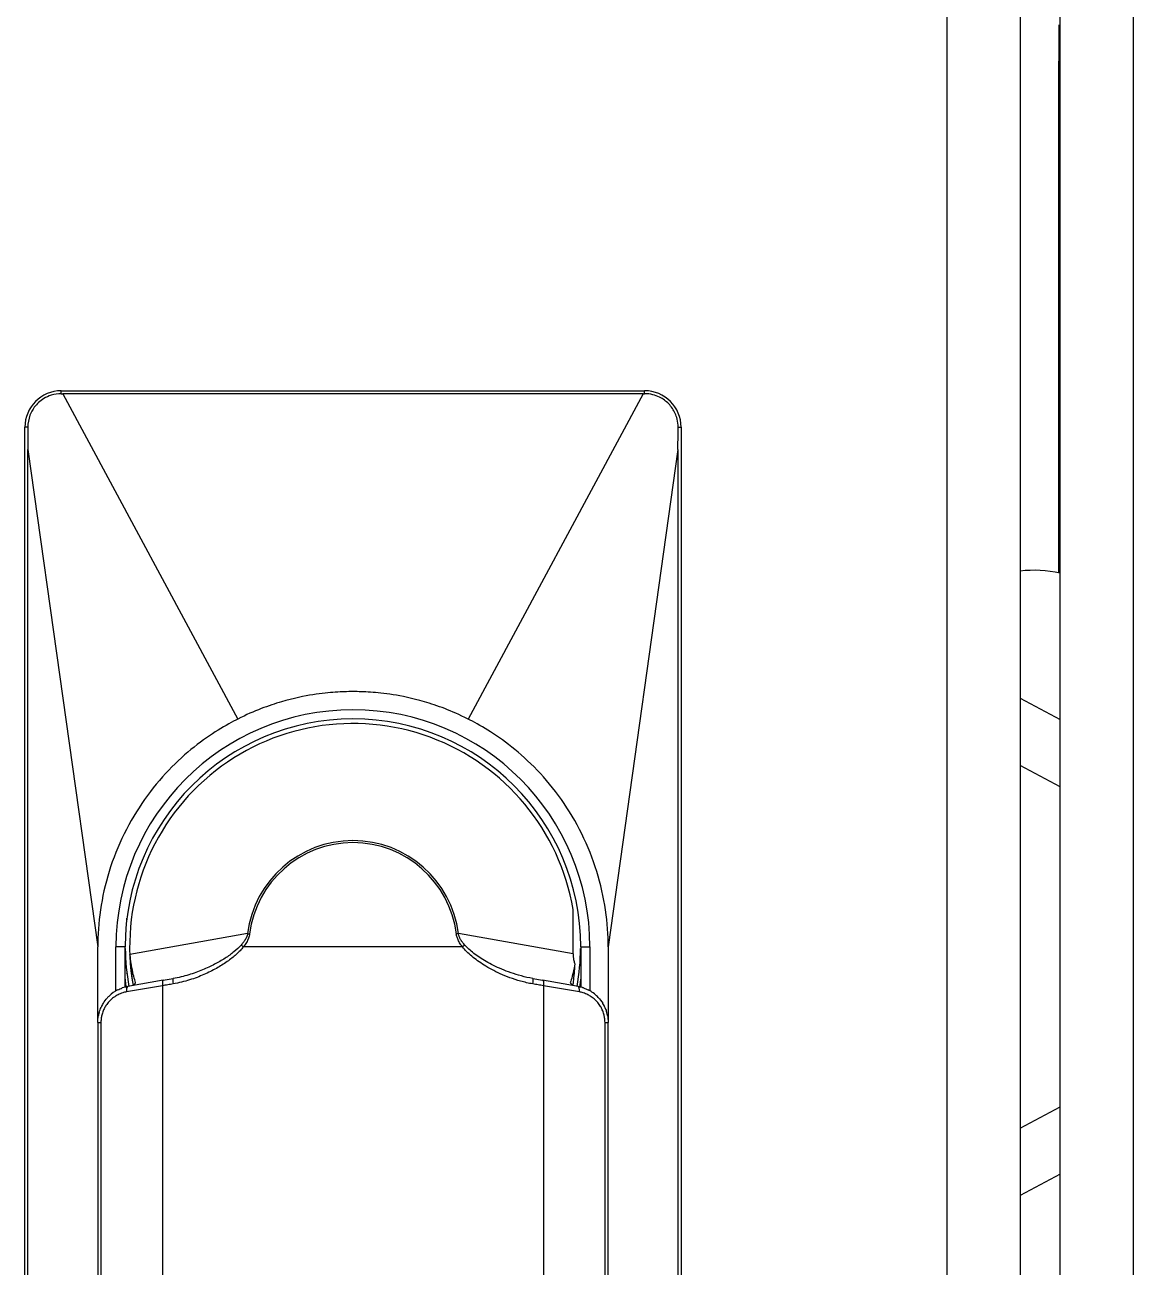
# Model space of a CAD drawing. Header units: millimetres. Extents: x 176 to 2516, y 143 to 1610.
# Drawn here: x 2164.2 to 2225, y 656.2 to 724.3 of the extents above; entities that cross this region are included whole.
import ezdxf

# ---------------------------------------------------------------- set-up
doc = ezdxf.new("R2010")
doc.units = ezdxf.units.MM
doc.layers.add('Widoczne (ISO)', color=7, linetype='Continuous', lineweight=25)

msp = doc.modelspace()

# ---------------------------------------------------------------- linework, layer by layer
at = {"layer": 'Widoczne (ISO)'}
for p, q in [((2220.984, 335.93), (2220.984, 912.73)), ((2224.984, 910.33), (2224.984, 338.33)), ((2218.784, 909.159), (2218.784, 339.359)), ((2214.784, 341.759), (2214.784, 906.759)), ((2220.902, 724.33), (2220.902, 722.33)), ((2220.902, 694.265), (2220.902, 722.33)), ((2220.902, 722.33), (2220.984, 722.33)), ((2166.184, 704.259), (2198.184, 704.259)), ((2166.184, 704.099), (2166.184, 704.259)), ((2166.271, 704.099), (2175.873, 686.255)), ((2198.098, 704.099), (2188.496, 686.255)), ((2198.184, 704.099), (2198.184, 704.259)), ((2164.184, 543.259), (2164.184, 702.259)), ((2164.348, 702.259), (2164.184, 702.259)), ((2200.021, 702.259), (2200.184, 702.259)), ((2200.184, 702.259), (2200.184, 543.259)), ((2164.355, 544.005), (2164.355, 701.043)), ((2164.355, 701.043), (2168.184, 673.759)), ((2200.014, 701.043), (2196.184, 673.759)), ((2200.014, 701.043), (2200.014, 544.005)), ((2218.784, 687.396), (2220.984, 686.234)), ((2220.984, 682.538), (2218.784, 683.701)), ((2169.784, 675.24), (2169.784, 675.337)), ((2194.262, 673.375), (2194.262, 675.809)), ((2176.402, 674.485), (2169.947, 673.347)), ((2187.967, 674.485), (2187.855, 674.471)), ((2194.262, 673.375), (2187.967, 674.485)), ((2168.184, 669.612), (2168.184, 673.759)), ((2169.184, 671.344), (2169.184, 673.759)), ((2169.684, 673.759), (2169.184, 673.759)), ((2169.684, 671.548), (2169.684, 673.759)), ((2188.192, 673.759), (2176.177, 673.759)), ((2194.684, 673.759), (2194.684, 671.548)), ((2194.684, 673.759), (2195.184, 673.759)), ((2195.184, 673.759), (2195.184, 671.344)), ((2196.184, 673.759), (2196.184, 669.612)), ((2169.784, 672.303), (2169.784, 672.307)), ((2171.779, 671.924), (2169.837, 671.581)), ((2171.779, 671.924), (2172.318, 672.019)), ((2192.051, 672.019), (2192.59, 671.924)), ((2194.532, 671.581), (2192.59, 671.924)), ((2171.738, 671.628), (2169.762, 671.286)), ((2170.124, 671.646), (2170.124, 671.632)), ((2171.738, 671.628), (2171.738, 595.238)), ((2192.631, 671.628), (2192.631, 595.238)), ((2194.606, 671.286), (2192.631, 671.628)), ((2194.244, 671.632), (2194.244, 671.646)), ((2194.262, 671.709), (2194.262, 671.742)), ((2168.184, 669.612), (2168.184, 560.759)), ((2168.184, 669.612), (2168.358, 669.612)), ((2168.358, 669.612), (2168.358, 560.759)), ((2196.011, 560.759), (2196.011, 669.612)), ((2196.184, 560.759), (2196.184, 669.612)), ((2218.784, 663.817), (2220.984, 664.979)), ((2220.984, 661.283), (2218.784, 660.121))]:
    msp.add_line(p, q, dxfattribs=at)
for centre, radius, start, end in [((2166.184, 702.259), 2, 90, 180), ((2198.184, 702.259), 2, 0, 90), ((2182.184, 673.759), 13, 0, 180), ((2182.184, 673.759), 12.5, 0, 180), ((2182.184, 673.759), 12.25, 9.6336, 190), ((2182.184, 673.759), 5.828, 7.15839, 172.84358), ((2182.184, 673.759), 5.716, 7.15838, 172.84162), ((2182.184, 673.759), 12.245, 181.9282, 189.95741), ((2182.184, 673.759), 12.245, 350.04259, 350.51908), ((2182.184, 673.759), 12.25, 350, 350.3664)]:
    msp.add_arc(centre, radius, start, end, dxfattribs=at)
for centre, major_axis, ratio, start_param, end_param in [((2162.566, 704.232), (-5.397, 0.092), 0.01786, 2.305757, 2.327472), ((2201.769, 704.23), (-5.361, -0.091), 0.017853, 0.816355, 0.83817), ((2219.99, 689.03), (5.657, -2.001), 0.883026, 1.704942, 2.078412), ((2176.544, 674.467), (-0.298, 0.037), 0.00001, 1.074077, 1.469177), ((2176.209, 673.759), (-0.236, 0.186), 0.066143, 0.916335, 1.486299), ((2188.16, 673.759), (0.236, 0.185), 0.06612, 4.796265, 5.366333), ((2172.37, 671.724), (-0.052, 0.295), 0.172458, 0, 1.540397), ((2191.999, 671.724), (0.052, 0.295), 0.172459, 4.742811, 6.283182), ((2169.78, 671.593), (-0.0954, -0.0211), 0.186569, 6.241912, 7.521369), ((2169.889, 671.286), (-0.052, 0.295), 0.417323, 6.283175, 7.780377), ((2170.1, 673.422), (0.071, 1.803), 0.282493, 3.328814, 3.60072), ((2194.26, 673.246), (-0.081, 1.628), 0.29484, 2.655154, 2.942153), ((2194.48, 671.286), (0.052, 0.295), 0.417323, 4.785842, 6.283185), ((2194.589, 671.593), (0.0954, -0.0212), 0.18683, 5.045014, 6.324597), ((2195.884, 669.612), (0.3, 0), 0.00001, 5.149008, 6.283165), ((2195.884, 669.612), (0.3, 0), 0.00001, 6.28315, 6.28321)]:
    msp.add_ellipse(centre, major_axis=major_axis, ratio=ratio, start_param=start_param, end_param=end_param, dxfattribs=at)
for points, knots in [([(2166.184, 704.099), (2165.998, 704.099), (2165.813, 704.071), (2165.49, 703.97), (2165.351, 703.907), (2165.021, 703.704), (2164.845, 703.542), (2164.605, 703.217), (2164.525, 703.069), (2164.386, 702.703), (2164.346, 702.481), (2164.348, 702.259)], [-0.2902192, -0.2902192, -0.2902192, -0.2902192, -0.2343584, -0.2343584, -0.1887768, -0.1887768, -0.1178525, -0.1178525, -0.0674537, -0.0674537, -0.000001, -0.000001, -0.000001, -0.000001]), ([(2200.021, 702.259), (2200.022, 702.41), (2200.004, 702.562), (2199.941, 702.812), (2199.907, 702.911), (2199.777, 703.205), (2199.655, 703.385), (2199.36, 703.69), (2199.19, 703.814), (2198.887, 703.965), (2198.765, 704.01), (2198.491, 704.08), (2198.338, 704.099), (2198.184, 704.099)], [-0.2899394, -0.2899394, -0.2899394, -0.2899394, -0.2438658, -0.2438658, -0.2124263, -0.2124263, -0.1475859, -0.1475859, -0.0849605, -0.0849605, -0.0460115, -0.0460115, -0.000001, -0.000001, -0.000001, -0.000001]), ([(2164.348, 702.259), (2164.35, 702.022), (2164.352, 701.759), (2164.354, 701.381), (2164.355, 701.186), (2164.355, 701.043)], [0.000001, 0.000001, 0.000001, 0.000001, 0.0717762, 0.0717762, 0.1144272, 0.1144272, 0.1144272, 0.1144272]), ([(2200.014, 701.043), (2200.014, 701.196), (2200.015, 701.411), (2200.017, 701.787), (2200.019, 702.034), (2200.021, 702.259)], [0.000001, 0.000001, 0.000001, 0.000001, 0.0459434, 0.0459434, 0.1146334, 0.1146334, 0.1146334, 0.1146334]), ([(2188.496, 686.255), (2187.589, 686.713), (2186.792, 686.998), (2186.111, 687.197), (2185.429, 687.396), (2184.862, 687.509), (2184.381, 687.585), (2183.9, 687.662), (2183.503, 687.701), (2183.152, 687.725), (2182.8, 687.749), (2182.492, 687.759), (2182.184, 687.759), (2181.877, 687.759), (2181.569, 687.749), (2181.217, 687.725), (2180.865, 687.701), (2180.469, 687.662), (2179.988, 687.585), (2179.506, 687.509), (2178.94, 687.396), (2178.258, 687.197), (2177.576, 686.998), (2176.78, 686.713), (2175.873, 686.255)], [0, 0, 0, 0, 0.125, 0.125, 0.125, 0.25, 0.25, 0.25, 0.375, 0.375, 0.375, 0.5, 0.5, 0.5, 0.625, 0.625, 0.625, 0.75, 0.75, 0.75, 0.875, 0.875, 0.875, 1, 1, 1, 1]), ([(2175.873, 686.255), (2175.256, 685.944), (2174.392, 685.449), (2173.472, 684.718), (2173.013, 684.352), (2172.539, 683.928), (2172.078, 683.446), (2171.616, 682.965), (2171.167, 682.427), (2170.753, 681.84), (2170.338, 681.254), (2169.959, 680.62), (2169.631, 679.956), (2169.303, 679.291), (2169.026, 678.596), (2168.808, 677.892), (2168.591, 677.188), (2168.433, 676.476), (2168.331, 675.78), (2168.229, 675.083), (2168.184, 674.402), (2168.184, 673.759)], [0, 0, 0, 0, 0.25, 0.25, 0.25, 0.375, 0.375, 0.375, 0.5, 0.5, 0.5, 0.625, 0.625, 0.625, 0.75, 0.75, 0.75, 0.875, 0.875, 0.875, 1, 1, 1, 1]), ([(2196.184, 673.759), (2196.184, 674.402), (2196.139, 675.083), (2196.038, 675.78), (2195.936, 676.476), (2195.778, 677.188), (2195.56, 677.892), (2195.343, 678.596), (2195.066, 679.291), (2194.738, 679.956), (2194.41, 680.62), (2194.031, 681.254), (2193.616, 681.84), (2193.202, 682.427), (2192.753, 682.965), (2192.291, 683.446), (2191.83, 683.928), (2191.356, 684.352), (2190.896, 684.718), (2189.977, 685.449), (2189.113, 685.944), (2188.496, 686.255)], [0, 0, 0, 0, 0.125, 0.125, 0.125, 0.25, 0.25, 0.25, 0.375, 0.375, 0.375, 0.5, 0.5, 0.5, 0.625, 0.625, 0.625, 0.75, 0.75, 0.75, 1, 1, 1, 1]), ([(2176.402, 674.484), (2176.391, 674.417), (2176.37, 674.349), (2176.339, 674.28), (2176.335, 674.27), (2176.33, 674.26), (2176.326, 674.25), (2176.298, 674.19), (2176.263, 674.13), (2176.222, 674.07), (2176.209, 674.051), (2176.195, 674.031), (2176.181, 674.012), (2176.143, 673.961), (2176.101, 673.91), (2176.055, 673.859)], [0.0003054, 0.0003054, 0.0003054, 0.0003054, 0.3333333, 0.3333333, 0.3333333, 0.3814833, 0.3814833, 0.3814833, 0.6666667, 0.6666667, 0.6666667, 0.7584423, 0.7584423, 0.7584423, 0.9999624, 0.9999624, 0.9999624, 0.9999624]), ([(2176.513, 674.471), (2176.504, 674.392), (2176.484, 674.315), (2176.455, 674.236), (2176.426, 674.157), (2176.387, 674.077), (2176.341, 673.997), (2176.294, 673.918), (2176.24, 673.839), (2176.177, 673.759)], [0, 0, 0, 0, 0.333333, 0.333333, 0.333333, 0.666667, 0.666667, 0.666667, 1, 1, 1, 1]), ([(2188.192, 673.759), (2188.162, 673.798), (2188.133, 673.836), (2188.107, 673.873), (2188.081, 673.911), (2188.058, 673.948), (2188.036, 673.984), (2188.014, 674.02), (2187.995, 674.055), (2187.978, 674.09), (2187.96, 674.124), (2187.945, 674.158), (2187.932, 674.19), (2187.918, 674.223), (2187.907, 674.255), (2187.897, 674.286), (2187.887, 674.317), (2187.878, 674.348), (2187.871, 674.379), (2187.865, 674.41), (2187.859, 674.44), (2187.855, 674.471)], [0, 0, 0, 0, 0.1428571, 0.1428571, 0.1428571, 0.2857143, 0.2857143, 0.2857143, 0.4285714, 0.4285714, 0.4285714, 0.5714286, 0.5714286, 0.5714286, 0.7142857, 0.7142857, 0.7142857, 0.8571429, 0.8571429, 0.8571429, 1, 1, 1, 1]), ([(2188.314, 673.859), (2188.31, 673.863), (2188.306, 673.868), (2188.302, 673.872), (2188.275, 673.902), (2188.251, 673.932), (2188.228, 673.961), (2188.224, 673.965), (2188.22, 673.97), (2188.216, 673.975), (2188.194, 674.003), (2188.174, 674.031), (2188.155, 674.058), (2188.151, 674.063), (2188.148, 674.069), (2188.144, 674.074), (2188.127, 674.1), (2188.11, 674.126), (2188.095, 674.151), (2188.092, 674.157), (2188.089, 674.162), (2188.086, 674.168), (2188.072, 674.192), (2188.059, 674.216), (2188.048, 674.239), (2188.045, 674.245), (2188.042, 674.251), (2188.04, 674.257), (2188.029, 674.279), (2188.02, 674.301), (2188.011, 674.323), (2188.009, 674.329), (2188.007, 674.335), (2188.005, 674.341), (2187.997, 674.363), (2187.99, 674.384), (2187.985, 674.405), (2187.983, 674.411), (2187.981, 674.418), (2187.98, 674.424), (2187.974, 674.444), (2187.97, 674.465), (2187.967, 674.485)], [0, 0, 0, 0, 0.0181859, 0.0181859, 0.0181859, 0.1428571, 0.1428571, 0.1428571, 0.1639366, 0.1639366, 0.1639366, 0.2857143, 0.2857143, 0.2857143, 0.3093679, 0.3093679, 0.3093679, 0.4285714, 0.4285714, 0.4285714, 0.4548728, 0.4548728, 0.4548728, 0.5714286, 0.5714286, 0.5714286, 0.6003663, 0.6003663, 0.6003663, 0.7142857, 0.7142857, 0.7142857, 0.7457752, 0.7457752, 0.7457752, 0.8571429, 0.8571429, 0.8571429, 0.8911742, 0.8911742, 0.8911742, 1, 1, 1, 1]), ([(2170.261, 671.796), (2170.229, 671.884), (2170.192, 672.01), (2170.097, 672.392), (2170.017, 672.737), (2169.947, 673.343), (2169.947, 673.345), (2169.947, 673.347)], [2.1508277, 2.1508277, 2.1508277, 2.1508277, 2.2655133, 2.2655133, 2.4603966, 2.4603966, 2.4609654, 2.4609654, 2.4609654, 2.4609654]), ([(2176.055, 673.859), (2175.94, 673.731), (2175.673, 673.484), (2175.179, 673.129), (2174.604, 672.796), (2173.943, 672.487), (2173.191, 672.214), (2172.621, 672.072), (2172.318, 672.019)], [0, 0, 0, 0, 0.1666667, 0.3333333, 0.5, 0.6666667, 0.8333333, 1, 1, 1, 1]), ([(2176.177, 673.759), (2176.062, 673.614), (2175.796, 673.338), (2175.297, 672.943), (2174.709, 672.573), (2174.027, 672.232), (2173.242, 671.933), (2172.639, 671.78), (2172.318, 671.724)], [0.0000682, 0.0000682, 0.0000682, 0.0000682, 0.1666667, 0.3333333, 0.5, 0.6666667, 0.8333333, 1, 1, 1, 1]), ([(2192.051, 672.019), (2191.829, 672.058), (2191.619, 672.106), (2191.421, 672.16), (2191.222, 672.213), (2191.034, 672.272), (2190.856, 672.335), (2190.678, 672.397), (2190.51, 672.463), (2190.35, 672.531), (2190.191, 672.599), (2190.04, 672.668), (2189.898, 672.74), (2189.755, 672.811), (2189.621, 672.883), (2189.494, 672.956), (2189.367, 673.029), (2189.248, 673.103), (2189.136, 673.177), (2189.023, 673.251), (2188.918, 673.326), (2188.819, 673.401), (2188.721, 673.477), (2188.629, 673.553), (2188.544, 673.629), (2188.46, 673.705), (2188.383, 673.782), (2188.314, 673.859)], [0.0000012, 0.0000012, 0.0000012, 0.0000012, 0.1111111, 0.1111111, 0.1111111, 0.2222222, 0.2222222, 0.2222222, 0.3333333, 0.3333333, 0.3333333, 0.4444444, 0.4444444, 0.4444444, 0.5555556, 0.5555556, 0.5555556, 0.6666667, 0.6666667, 0.6666667, 0.7777778, 0.7777778, 0.7777778, 0.8888889, 0.8888889, 0.8888889, 1, 1, 1, 1]), ([(2194.262, 673.375), (2194.262, 673.315), (2194.265, 673.254), (2194.271, 673.193), (2194.278, 673.132), (2194.287, 673.071), (2194.3, 673.01), (2194.313, 672.948), (2194.33, 672.887), (2194.349, 672.826)], [0, 0, 0, 0, 0.333333, 0.333333, 0.333333, 0.666667, 0.666667, 0.666667, 1, 1, 1, 1]), ([(2194.349, 672.826), (2194.302, 672.522), (2194.252, 672.313), (2194.176, 672.01), (2194.139, 671.884), (2194.107, 671.796)], [0.1713341, 0.1713341, 0.1713341, 0.1713341, 0.5239294, 0.5239294, 0.8322531, 0.8322531, 0.8322531, 0.8322531]), ([(2194.349, 672.826), (2194.338, 672.632), (2194.323, 672.457), (2194.294, 672.131), (2194.278, 671.973), (2194.264, 671.81), (2194.262, 671.768), (2194.262, 671.742)], [0.4009159, 0.4009159, 0.4009159, 0.4009159, 0.4624184, 0.4624184, 0.539424, 0.539424, 0.5814429, 0.5814429, 0.5814429, 0.5814429]), ([(2169.752, 671.569), (2169.745, 671.622), (2169.738, 671.671), (2169.732, 671.717), (2169.726, 671.763), (2169.721, 671.805), (2169.715, 671.843), (2169.71, 671.882), (2169.705, 671.917), (2169.7, 671.952), (2169.695, 671.988), (2169.69, 672.023), (2169.684, 672.057)], [0, 0, 0, 0, 0.25, 0.25, 0.25, 0.5, 0.5, 0.5, 0.75, 0.75, 0.75, 1, 1, 1, 1]), ([(2171.779, 671.924), (2171.778, 671.924), (2171.778, 671.924), (2171.767, 671.921), (2171.757, 671.912), (2171.741, 671.882), (2171.735, 671.86), (2171.727, 671.805), (2171.726, 671.772), (2171.728, 671.702), (2171.732, 671.665), (2171.738, 671.628)], [-0.00039808, -0.00039808, -0.00039808, -0.00039808, 0, 0, 0.01088631, 0.01088631, 0.02249137, 0.02249137, 0.03414725, 0.03414725, 0.04546398, 0.04546398, 0.04546398, 0.04546398]), ([(2192.59, 671.924), (2192.591, 671.924), (2192.591, 671.924), (2192.602, 671.921), (2192.612, 671.912), (2192.628, 671.882), (2192.634, 671.86), (2192.642, 671.805), (2192.643, 671.772), (2192.64, 671.702), (2192.637, 671.665), (2192.631, 671.628)], [-0.04585221, -0.04585221, -0.04585221, -0.04585221, -0.04545425, -0.04545425, -0.03457694, -0.03457694, -0.02297557, -0.02297557, -0.01132299, -0.01132299, -0.00000412, -0.00000412, -0.00000412, -0.00000412]), ([(2194.684, 672.053), (2194.679, 672.017), (2194.673, 671.981), (2194.668, 671.946), (2194.662, 671.91), (2194.658, 671.875), (2194.653, 671.837), (2194.648, 671.799), (2194.642, 671.758), (2194.636, 671.713), (2194.63, 671.669), (2194.624, 671.62), (2194.616, 671.569)], [0, 0, 0, 0, 0.249999, 0.249999, 0.249999, 0.5, 0.5, 0.5, 0.75, 0.75, 0.75, 1, 1, 1, 1]), ([(2169.762, 671.286), (2169.691, 671.273), (2169.622, 671.257), (2169.555, 671.236), (2169.465, 671.208), (2169.378, 671.173), (2169.295, 671.131), (2169.232, 671.099), (2169.171, 671.064), (2169.112, 671.025), (2169.036, 670.974), (2168.964, 670.917), (2168.898, 670.855), (2168.847, 670.807), (2168.799, 670.757), (2168.755, 670.704), (2168.698, 670.636), (2168.646, 670.564), (2168.601, 670.488), (2168.566, 670.429), (2168.534, 670.369), (2168.506, 670.307), (2168.471, 670.228), (2168.442, 670.146), (2168.419, 670.063), (2168.401, 669.998), (2168.387, 669.932), (2168.377, 669.866), (2168.364, 669.783), (2168.358, 669.698), (2168.358, 669.612)], [0, 0, 0, 0, 0.0849318, 0.0849318, 0.0849318, 0.2, 0.2, 0.2, 0.286792, 0.286792, 0.286792, 0.4, 0.4, 0.4, 0.4870656, 0.4870656, 0.4870656, 0.6, 0.6, 0.6, 0.6874245, 0.6874245, 0.6874245, 0.8, 0.8, 0.8, 0.8887294, 0.8887294, 0.8887294, 1, 1, 1, 1]), ([(2169.274, 671.393), (2169.108, 671.308), (2168.954, 671.199), (2168.82, 671.074), (2168.777, 671.034), (2168.736, 670.993), (2168.697, 670.949)], [0.2049838, 0.2049838, 0.2049838, 0.2049838, 0.4, 0.4, 0.4, 0.4622837, 0.4622837, 0.4622837, 0.4622837]), ([(2172.318, 671.724), (2172.222, 671.707), (2172.125, 671.688), (2172.029, 671.673), (2171.976, 671.664), (2171.923, 671.657), (2171.871, 671.649), (2171.827, 671.643), (2171.782, 671.636), (2171.738, 671.628)], [0, 0, 0, 0, 0.5, 0.5, 0.5, 0.7722477, 0.7722477, 0.7722477, 0.9999934, 0.9999934, 0.9999934, 0.9999934]), ([(2192.631, 671.628), (2192.586, 671.636), (2192.542, 671.643), (2192.498, 671.649), (2192.445, 671.657), (2192.393, 671.664), (2192.34, 671.673), (2192.243, 671.688), (2192.147, 671.707), (2192.051, 671.724)], [0.0000066, 0.0000066, 0.0000066, 0.0000066, 0.2277524, 0.2277524, 0.2277524, 0.5, 0.5, 0.5, 0.9999994, 0.9999994, 0.9999994, 0.9999994]), ([(2194.829, 671.505), (2194.811, 671.511), (2194.793, 671.517), (2194.775, 671.523), (2194.696, 671.547), (2194.616, 671.567), (2194.534, 671.581)], [0.8949107, 0.8949107, 0.8949107, 0.8949107, 0.914304, 0.914304, 0.914304, 0.9992759, 0.9992759, 0.9992759, 0.9992759]), ([(2196.011, 669.612), (2196.011, 669.697), (2196.005, 669.781), (2195.992, 669.864), (2195.982, 669.931), (2195.968, 669.997), (2195.95, 670.063), (2195.927, 670.146), (2195.898, 670.228), (2195.862, 670.307), (2195.834, 670.369), (2195.803, 670.43), (2195.768, 670.489), (2195.722, 670.564), (2195.671, 670.636), (2195.614, 670.705), (2195.569, 670.757), (2195.522, 670.808), (2195.47, 670.855), (2195.404, 670.917), (2195.332, 670.974), (2195.256, 671.025), (2195.198, 671.064), (2195.137, 671.099), (2195.074, 671.131), (2194.99, 671.173), (2194.904, 671.208), (2194.813, 671.236), (2194.747, 671.257), (2194.678, 671.273), (2194.606, 671.286)], [0, 0, 0, 0, 0.110586, 0.110586, 0.110586, 0.2, 0.2, 0.2, 0.312347, 0.312347, 0.312347, 0.4, 0.4, 0.4, 0.512645, 0.512645, 0.512645, 0.6, 0.6, 0.6, 0.713069, 0.713069, 0.713069, 0.8, 0.8, 0.8, 0.915082, 0.915082, 0.915082, 1, 1, 1, 1]), ([(2195.64, 670.983), (2195.611, 671.015), (2195.58, 671.045), (2195.548, 671.075), (2195.47, 671.147), (2195.386, 671.214), (2195.296, 671.274), (2195.231, 671.318), (2195.162, 671.359), (2195.091, 671.395)], [0.5538668, 0.5538668, 0.5538668, 0.5538668, 0.6, 0.6, 0.6, 0.7132168, 0.7132168, 0.7132168, 0.7963469, 0.7963469, 0.7963469, 0.7963469]), ([(2168.491, 670.676), (2168.484, 670.665), (2168.477, 670.654), (2168.47, 670.643), (2168.431, 670.577), (2168.396, 670.509), (2168.364, 670.44)], [0.58599373, 0.58599373, 0.58599373, 0.58599373, 0.6, 0.6, 0.6, 0.68345333, 0.68345333, 0.68345333, 0.68345333]), ([(2196.027, 670.389), (2196.021, 670.403), (2196.016, 670.416), (2196.009, 670.43), (2195.977, 670.503), (2195.939, 670.574), (2195.898, 670.644), (2195.893, 670.651), (2195.889, 670.658), (2195.885, 670.665)], [0.2958695, 0.2958695, 0.2958695, 0.2958695, 0.3121446, 0.3121446, 0.3121446, 0.4, 0.4, 0.4, 0.4090161, 0.4090161, 0.4090161, 0.4090161]), ([(2168.263, 670.166), (2168.26, 670.158), (2168.258, 670.151), (2168.256, 670.143), (2168.24, 670.083), (2168.226, 670.022), (2168.215, 669.96)], [0.79130163, 0.79130163, 0.79130163, 0.79130163, 0.8, 0.8, 0.8, 0.86947401, 0.86947401, 0.86947401, 0.86947401]), ([(2196.147, 669.997), (2196.137, 670.046), (2196.126, 670.095), (2196.113, 670.143), (2196.108, 670.158), (2196.104, 670.173), (2196.1, 670.188)], [0.14473465, 0.14473465, 0.14473465, 0.14473465, 0.2, 0.2, 0.2, 0.21716678, 0.21716678, 0.21716678, 0.21716678])]:
    msp.add_open_spline(points, degree=3, knots=knots, dxfattribs=at)
for points in [[(2198.098, 704.099), (2197.8, 704.099), (2197.203, 704.099), (2196.315, 704.099), (2195.421, 704.098), (2194.529, 704.098), (2193.623, 704.098), (2192.667, 704.098), (2191.627, 704.098), (2190.467, 704.098), (2189.168, 704.098), (2187.712, 704.098), (2186.069, 704.098), (2184.257, 704.098), (2182.343, 704.098), (2180.382, 704.098), (2178.473, 704.098), (2176.736, 704.098), (2175.226, 704.098), (2173.897, 704.098), (2172.725, 704.098), (2171.682, 704.098), (2170.727, 704.098), (2169.826, 704.098), (2168.938, 704.098), (2168.047, 704.099), (2167.162, 704.099), (2166.568, 704.099), (2166.271, 704.099)], [(2169.695, 673.67), (2169.701, 672.972), (2169.768, 672.277), (2169.893, 671.591)], [(2192.051, 671.724), (2191.816, 671.765), (2191.371, 671.868), (2190.781, 672.061), (2190.255, 672.278), (2189.788, 672.51), (2189.375, 672.75), (2189.011, 672.995), (2188.691, 673.245), (2188.414, 673.5), (2188.261, 673.672), (2188.192, 673.759)], [(2194.475, 671.591), (2194.6, 672.277), (2194.667, 672.972), (2194.674, 673.67)], [(2169.274, 671.393), (2169.358, 671.435), (2169.444, 671.472), (2169.531, 671.502)], [(2169.837, 671.581), (2169.733, 671.563), (2169.63, 671.536), (2169.531, 671.502)], [(2169.753, 671.565), (2169.753, 671.566), (2169.753, 671.568), (2169.752, 671.569)], [(2194.616, 671.569), (2194.616, 671.568), (2194.616, 671.566), (2194.616, 671.565)], [(2194.829, 671.505), (2194.918, 671.475), (2195.006, 671.438), (2195.091, 671.395)], [(2168.491, 670.676), (2168.552, 670.773), (2168.621, 670.865), (2168.697, 670.949)], [(2195.64, 670.983), (2195.731, 670.887), (2195.814, 670.779), (2195.885, 670.665)], [(2168.184, 669.612), (2168.185, 669.728), (2168.195, 669.846), (2168.215, 669.96)], [(2168.263, 670.166), (2168.29, 670.26), (2168.324, 670.352), (2168.364, 670.44)], [(2196.027, 670.389), (2196.055, 670.324), (2196.079, 670.256), (2196.1, 670.188)], [(2196.147, 669.997), (2196.172, 669.871), (2196.184, 669.741), (2196.184, 669.612)]]:
    msp.add_open_spline(points, degree=3, dxfattribs=at)

doc.saveas('drawing.dxf')
